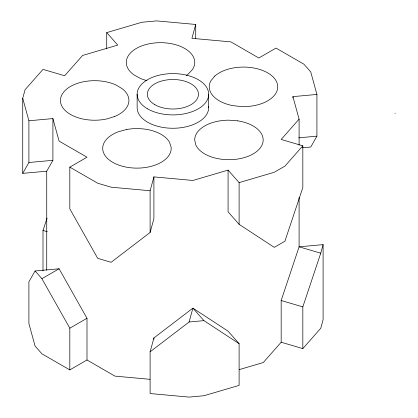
<?xml version="1.0" encoding="UTF-8"?>
<svg xmlns="http://www.w3.org/2000/svg" width="418" height="418" viewBox="0 0 418 418"><rect width="100%" height="100%" fill="white"/><g stroke="black" fill="none" stroke-linecap="round" stroke-linejoin="round"><path stroke-width="0.63" d="M22.729 98.267L28.905 120.776L52.908 118.581L52.908 160.308L46.732 171.176L22.729 173.371L22.729 98.267L25.08 89.703L43.002 69.393L64.654 75.762L82.576 55.453L117.751 45.102L106.721 32.604L141.895 22.258L156.729 20.9L195.723 24.463L195.723 38.806M52.908 118.581L59.079 141.096L86.996 157.21L69.816 167.132L69.816 208.859L97.728 258.355L111.11 262.29L150.104 232.476L150.104 190.749L153.908 176.892L192.897 180.461L228.076 170.11L239.106 182.614L239.106 224.335L274.281 247.367L284.904 241.238L302.825 187.551L302.825 145.825L281.173 139.455L299.095 119.146L292.919 96.636L316.922 94.442L316.922 136.163L310.746 147.031L302.313 147.805M195.723 24.463L191.919 38.32L230.914 41.889L258.831 58.003L276.011 48.086L303.928 64.2L310.746 71.927L316.922 94.442M150.104 232.476L153.908 218.619L153.908 176.892M150.104 351.81L153.908 337.953L192.897 308.139L228.076 331.171L239.106 343.669L239.106 385.396L203.932 395.741L189.098 397.1L150.104 393.537L150.104 351.81L189.098 321.996L203.932 320.637L239.106 343.669M189.098 321.996L192.897 308.139L203.932 320.637M281.173 342.237L302.825 348.607L302.825 306.885L320.747 253.193L323.098 244.629L299.095 246.824L281.173 300.516L281.173 342.237L263.251 362.547L239.18 369.627M43.002 270.869L43.002 230.449L47.119 218.107M22.729 173.371L28.905 162.503L28.905 120.776M86.996 359.997L86.996 318.27L59.079 268.774L35.081 270.969L28.905 281.836L28.905 323.558L35.081 346.073L41.899 353.8L69.816 369.914L86.996 359.997L114.913 376.111L150.005 379.319M302.825 145.825L284.904 166.134L274.281 172.263L239.106 182.614M302.825 348.607L320.747 328.297L323.098 319.733L323.098 244.629M35.081 270.969L41.899 278.691L59.079 268.774M69.816 369.914L69.816 328.193L86.996 318.27M28.905 162.503L52.908 160.308M298.76 137.825L316.922 136.163M150.104 190.749L111.11 187.186L97.728 183.246L69.816 167.132M320.747 253.193L299.095 246.824L299.095 197.317M43.002 230.449L47.333 231.724M281.173 300.516L302.825 306.885M394.911 113.106L395.271 113.315M239.106 224.335L228.076 211.837L228.076 170.11M41.899 278.691L69.816 328.193M299.095 119.146L299.095 145.203M292.919 96.636L292.919 97.937M208.686 94.254L208.686 107.609M153.908 337.953L153.908 339.254M137.141 94.254L137.141 107.609A35.77 20.654 0 0 0 173.945 128.253A35.77 20.654 0 0 0 208.624 106.412M106.721 32.604L106.721 48.901M46.732 171.176L46.732 270.19M186.365 75.407A34.239 19.766 0 0 0 188.22 74.059L192.484 69.524A34.239 19.766 0 0 0 155.167 42.918A34.239 19.766 0 0 0 133.912 74.879L140.396 78.432A34.239 19.766 0 0 0 146.984 80.596M214.774 76.081L210.923 80.737A34.239 19.766 0 0 0 232.91 105.644L241.698 106.585A34.239 19.766 0 0 0 273.994 77.873A34.239 19.766 0 0 0 214.774 76.081M114.804 116.444L106.951 118.911A34.239 19.766 0 0 1 60.861 97.363A34.239 19.766 0 0 1 116.225 85.094L122.38 88.835A34.239 19.766 0 0 1 114.804 116.444M126.372 129.554L118.304 131.774A34.239 19.766 0 0 0 121.408 165.967A34.239 19.766 0 0 0 171.145 147.319L169.515 142.245A34.239 19.766 0 0 0 126.372 129.554M237.785 120.849L228.923 120.175A34.239 19.766 0 0 0 194.684 139.946L195.849 145.062A34.239 19.766 0 0 0 253.13 153.923A34.239 19.766 0 0 0 237.785 120.849M154.843 104.688A25.55 14.75 0 0 0 197.594 98.073A25.55 14.75 0 0 0 166.301 80.005A25.55 14.75 0 0 0 154.843 104.688M147.617 108.858A35.77 20.654 0 0 0 207.464 99.599A35.77 20.654 0 0 0 163.652 74.305A35.77 20.654 0 0 0 147.617 108.858"/></g></svg>
